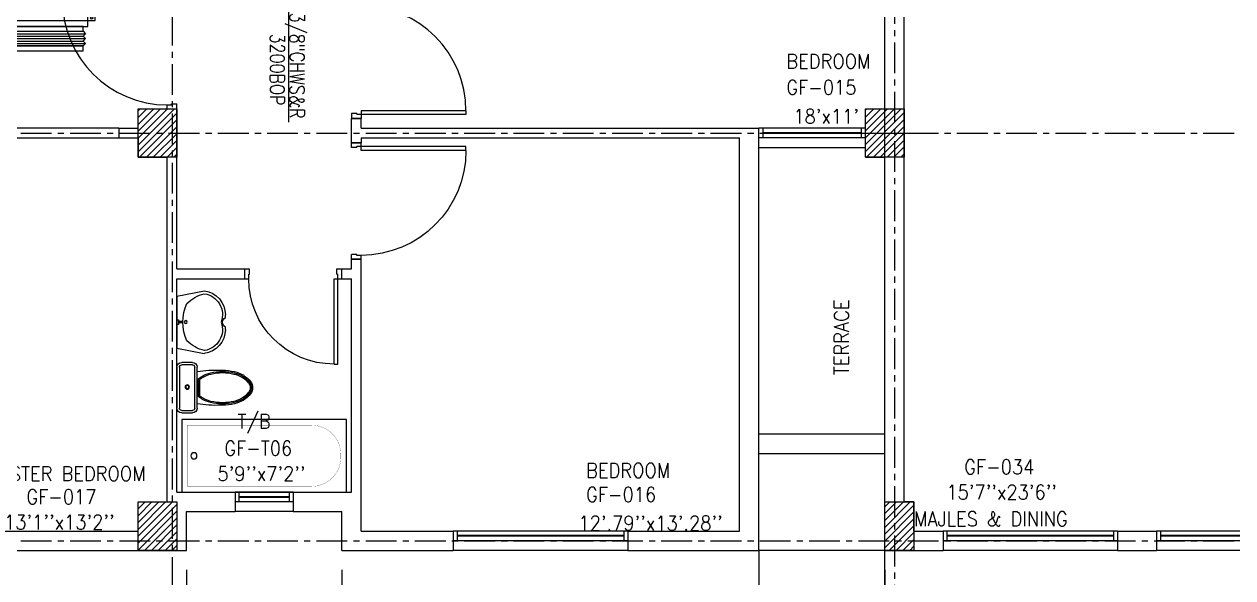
# Model space of a CAD drawing. Header units: millimetres. Extents: x -1288794 to 2153086, y -2701644 to -1428868.
# Drawn here: x 1615023 to 1627486, y -1509550 to -1503847 of the extents above; entities that cross this region are included whole.
import ezdxf

# ---------------------------------------------------------------- set-up
doc = ezdxf.new("R2010")
doc.units = ezdxf.units.MM
doc.header["$LTSCALE"] = 100
doc.header["$PDMODE"] = 34
doc.linetypes.add('CENTER', pattern=[50.8, 31.75, -6.35, 6.35, -6.35])
doc.linetypes.add('DASHED2', pattern=[9.525, 6.35, -3.175])
for name, color, linetype in [('A-ANNO-DIMS', 1, 'Continuous'), ('A-ANNO-TEXT', 8, 'Continuous'), ('A-DOOR', 4, 'Continuous'), ('A-FLOR-OVHD', 4, 'DASHED2'), ('A-FLOR-PFIX', 8, 'Continuous'), ('A-FLOR-SPCL', 8, 'Continuous'), ('A-GLAZ', 5, 'Continuous'), ('A-GRID', 253, 'CENTER'), ('A-WALL-FULL', 8, 'Continuous'), ('AC-CHILLED WATER TEXT', 41, 'Continuous'), ('AC-HLTEXT', 100, 'Continuous'), ('FCU-AC', 160, 'Continuous'), ('S-COL- HACT.', 9, 'Continuous'), ('S-COL.', 8, 'Continuous')]:
    doc.layers.add(name, color=color, linetype=linetype)
doc.styles.add('ROMANS', font='romans.shx', dxfattribs={"width": 0.8})
doc.styles.add('SIMPLEX', font='simplex.shx', dxfattribs={"width": 0.8})
doc.dimstyles.new('100 of DIM2', dxfattribs={"dimscale": 0, "dimtxt": 200, "dimasz": 150, "dimexe": 75, "dimexo": 200, "dimgap": 75, "dimtad": 1, "dimdec": 0, "dimrnd": 5, "dimzin": 0, "dimdsep": 46, "dimtxsty": 'ROMANS', "dimblk": 'ARCHTICK', "dimcen": 100, "dimclrd": 94, "dimclre": 94, "dimclrt": 2, "dimadec": 0, "dimazin": 0, "dimtfac": 1, "dimtdec": 0, "dimtofl": 0, "dimtmove": 2, "dimatfit": 3, "dimldrblk": 'OPEN90', "dimfxl": 75, "dimtolj": 1, "dimtzin": 0, "dimarcsym": 0})
pattern_1 = [(45, (2733053.36, -1109556.65), (-35.355339, 35.355339), [])]

# ---------------------------------------------------------------- blocks, each defined once
blk = doc.blocks.new('W-180')
for p, q in [((1800, 100), (0, 100)), ((1800, 0), (0, 0)), ((40, 0), (40, 100)), ((1760, 100), (1760, 0))]:
    blk.add_line(p, q)
at = {"linetype": 'Continuous'}
for p, q in [((1760, 53), (40, 53)), ((1760, 47), (40, 47))]:
    blk.add_line(p, q, dxfattribs=at)
blk = doc.blocks.new('D-100-R1')
for p, q in [((-80, 980), (-80, 100)), ((-80, 980), (-40, 980)), ((-40, 980), (-40, 55)), ((-1000, 100), (-1000, 0)), ((-1000, 100), (-960, 100)), ((-960, 100), (-960, 55)), ((-960, 55), (-950, 55)), ((-950, 55), (-950, 0)), ((-80, 100), (0, 100)), ((-50, 55), (-50, 0)), ((-50, 55), (-40, 55)), ((-50, 0), (0, 0)), ((0, 100), (0, 0)), ((-1000, 0), (-950, 0))]:
    blk.add_line(p, q)
at = {"linetype": 'Continuous'}
blk.add_arc((-80, 100), 880, 90, 180, dxfattribs=at)
blk = doc.blocks.new('D-120-R1')
for p, q in [((-80, 1180), (-40, 1180)), ((-80, 1180), (-80, 100)), ((-40, 1180), (-40, 55)), ((-1200, 100), (-1160, 100)), ((-1200, 100), (-1200, 0)), ((-1160, 100), (-1160, 55)), ((-1160, 55), (-1150, 55)), ((-1150, 55), (-1150, 0)), ((-80, 100), (0, 100)), ((-50, 55), (-40, 55)), ((-50, 55), (-50, 0)), ((-50, 0), (0, 0)), ((0, 100), (0, 0)), ((-1200, 0), (-1150, 0))]:
    blk.add_line(p, q)
at = {"linetype": 'Continuous'}
blk.add_arc((-80, 100), 1080, 90, 180, dxfattribs=at)
blk = doc.blocks.new('WC-1')
for p, q in [((-210, 0), (210, 0)), ((-260, -160), (-260, -50)), ((-235, -160), (-235, -50)), ((-210, -25), (210, -25)), ((235, -50), (235, -160)), ((260, -50), (260, -160)), ((210, -185), (-210, -185)), ((210, -210), (-210, -210)), ((91, -223), (-91, -223)), ((86, -235), (-86, -235))]:
    blk.add_line(p, q)
for radius in [22.1, 17.1]:
    blk.add_circle((-6, -107), radius)
for centre, radius, start, end in [((-210, -50), 50, 90, 180), ((-210, -50), 25, 90, 180), ((210, -50), 50, 360, 90), ((210, -50), 25, 360, 90), ((-210, -160), 50, 180, 270), ((-210, -160), 25, 180, 270), ((722, -383), 904, 168.9529, 184.0632), ((69, -365), 214, 138.4152, 149.8586), ((69, -365), 201, 139.9943, 149.8586), ((-69, -365), 201, 30.1414, 40.0057), ((-69, -365), 214, 30.1414, 41.5848), ((210, -160), 25, 270, 360), ((210, -160), 50, 270, 360), ((352, -470), 520, 166.4766, 180), ((352, -470), 507, 166.4766, 180), ((178, -428), 341, 149.8586, 166.4766), ((178, -428), 328, 149.8586, 166.4766), ((-178, -428), 328, 13.5234, 30.1414), ((-178, -428), 341, 13.5234, 30.1414), ((-352, -470), 507, 360, 13.5234), ((-352, -470), 520, 360, 13.5234), ((352, -470), 532, 177.5541, 180), ((352, -470), 532, 180, 193.5234), ((352, -470), 520, 180, 193.5234), ((352, -470), 507, 180, 193.5234), ((-352, -470), 507, 346.4766, 360), ((-352, -470), 520, 346.4766, 360), ((-352, -470), 532, 346.4766, 360), ((-352, -470), 532, 360, 2.4459), ((178, -512), 353, 193.5234, 210.1414), ((178, -512), 341, 193.5234, 210.1414), ((178, -512), 328, 193.5234, 210.1414), ((-178, -512), 328, 329.8586, 346.4766), ((-178, -512), 341, 329.8586, 346.4766), ((-178, -512), 353, 329.8586, 346.4766), ((69, -575), 226, 210.1414, 234.4972), ((69, -575), 214, 210.1414, 234.4972), ((69, -575), 201, 210.1414, 234.4972), ((0, -672), 83.4, 234.4972, 270), ((0, -672), 83.4, 270, 305.5028), ((-69, -575), 201, 305.5028, 329.8586), ((-69, -575), 214, 305.5028, 329.8586), ((-69, -575), 226, 305.5028, 329.8586), ((0, -672), 108, 234.4972, 270), ((0, -672), 95.9, 234.4972, 270), ((0, -672), 95.9, 270, 305.5028), ((0, -672), 108, 270, 305.5028)]:
    blk.add_arc(centre, radius, start, end)
at = {"linetype": 'Continuous', "ltscale": 50}
blk.add_arc((-722, -383), 904, 355.9368, 11.0471, dxfattribs=at)
blk = doc.blocks.new('LAV-4')
for p, q in [((-266, 0), (-322, -283)), ((-266, 0), (268, 0)), ((268, 0), (324, -280)), ((-48, -500), (-75, -500)), ((75, -500), (50, -500))]:
    blk.add_line(p, q)
for points in [[(-25, 0), (-25, -18), (25, -18), (25, 0)], [(-9, -20), (-9, -57), (8, -57), (8, -20)]]:
    blk.add_lwpolyline(points, close=True)
blk.add_circle((0, -91), 15.4)
for centre, radius, start, end in [((74, -366), 375, 135.3333, 167.1432), ((0, -539), 477, 66.1261, 113.874), ((-74, -366), 375, 12.5199, 44.6667), ((-75, -250), 250, 187.6784, 270), ((-75, -250), 220, 188.5814, 289.9523), ((75, -250), 220, 250.0878, 350.8515), ((75, -250), 250, 270, 353.0121), ((1, -527), 55.9, 28.7827, 151.2173), ((50, -499), 0, 238.1883, 0)]:
    blk.add_arc(centre, radius, start, end)
blk = doc.blocks.new('W-60')
for p, q in [((600, 100), (0, 100)), ((600, 0), (0, 0)), ((40, 0), (40, 100)), ((560, 100), (560, 0))]:
    blk.add_line(p, q)
at = {"linetype": 'Continuous'}
for p, q in [((560, 53), (40, 53)), ((560, 47), (40, 47))]:
    blk.add_line(p, q, dxfattribs=at)
blk = doc.blocks.new('BT-2')
blk.add_lwpolyline([(0, 750), (1700, 750), (1700, 0), (0, 0)], close=True)
at = {"const_width": 2}
blk.add_lwpolyline([(60, 690), (1340, 690, -0.414214), (1640, 390), (1640, 360, -0.414214), (1340, 60), (60, 60)], format="xyb", close=True, dxfattribs=at)
blk.add_circle((125, 375), 31.9)
blk = doc.blocks.new('_ArchTick')
at = {"color": 0, "linetype": 'ByBlock', "const_width": 0.15}
blk.add_lwpolyline([(-0.5, -0.5), (0.5, 0.5)], dxfattribs=at)
blk = doc.blocks.new('*D637')
at = {"layer": 'A-ANNO-DIMS', "color": 94, "linetype": 'Continuous', "lineweight": -2, "ltscale": 3, "transparency": 16777216}
for p, q in [((1623898, -1509469), (1623898, -1512083)), ((1636698, -1509469), (1636698, -1512083)), ((1636698, -1512008), (1623898, -1512008))]:
    blk.add_line(p, q, dxfattribs=at)
at = {"layer": 'Defpoints', "color": 0, "linetype": 'Continuous', "ltscale": 3, "transparency": 16777216}
for p in [(1623898, -1509269), (1636698, -1509269), (1623898, -1512008)]:
    blk.add_point(p, dxfattribs=at)
at = {"layer": 'A-ANNO-DIMS', "color": 94, "linetype": 'Continuous', "lineweight": -2, "ltscale": 3, "transparency": 16777216, "xscale": 150, "yscale": 150, "zscale": 150, "rotation": 180}
blk.add_blockref('_ArchTick', (1623898, -1512008), dxfattribs=at)
at = {"layer": 'A-ANNO-DIMS', "color": 94, "linetype": 'Continuous', "lineweight": -2, "ltscale": 3, "transparency": 16777216, "xscale": 150, "yscale": 150, "zscale": 150}
blk.add_blockref('_ArchTick', (1636698, -1512008), dxfattribs=at)
at = {"layer": 'A-ANNO-DIMS', "color": 2, "linetype": 'Continuous', "ltscale": 3, "transparency": 16777216, "insert": (1630298, -1511833), "char_height": 200, "attachment_point": 5, "style": 'ROMANS'}
blk.add_mtext('\\A1;12800', dxfattribs=at)
blk = doc.blocks.new('_Open90')
at = {"color": 0, "linetype": 'ByBlock', "lineweight": -2}
for p, q in [((0, 0), (-1, 0)), ((-0.5, 0.5), (0, 0)), ((0, 0), (-0.5, -0.5))]:
    blk.add_line(p, q, dxfattribs=at)
blk = doc.blocks.new('*D638')
at = {"layer": 'A-ANNO-DIMS', "color": 94, "linetype": 'Continuous', "lineweight": -2, "ltscale": 3, "transparency": 16777216}
for p, q in [((1622598, -1509469), (1622598, -1512083)), ((1623898, -1509469), (1623898, -1512083)), ((1623898, -1512008), (1622598, -1512008))]:
    blk.add_line(p, q, dxfattribs=at)
at = {"layer": 'Defpoints', "color": 0, "linetype": 'Continuous', "ltscale": 3, "transparency": 16777216}
for p in [(1622598, -1509269), (1623898, -1509269), (1622598, -1512008)]:
    blk.add_point(p, dxfattribs=at)
at = {"layer": 'A-ANNO-DIMS', "color": 94, "linetype": 'Continuous', "lineweight": -2, "ltscale": 3, "transparency": 16777216, "xscale": 150, "yscale": 150, "zscale": 150, "rotation": 180}
blk.add_blockref('_ArchTick', (1622598, -1512008), dxfattribs=at)
at = {"layer": 'A-ANNO-DIMS', "color": 94, "linetype": 'Continuous', "lineweight": -2, "ltscale": 3, "transparency": 16777216, "xscale": 150, "yscale": 150, "zscale": 150}
blk.add_blockref('_ArchTick', (1623898, -1512008), dxfattribs=at)
at = {"layer": 'A-ANNO-DIMS', "color": 2, "linetype": 'Continuous', "ltscale": 3, "transparency": 16777216, "insert": (1623248, -1511833), "char_height": 200, "attachment_point": 5, "style": 'ROMANS'}
blk.add_mtext('\\A1;1300', dxfattribs=at)
blk = doc.blocks.new('*D639')
at = {"layer": 'A-ANNO-DIMS', "color": 94, "linetype": 'Continuous', "lineweight": -2, "ltscale": 3, "transparency": 16777216}
for p, q in [((1618298, -1509469), (1618298, -1512083)), ((1622598, -1509469), (1622598, -1512083)), ((1622598, -1512008), (1618298, -1512008))]:
    blk.add_line(p, q, dxfattribs=at)
at = {"layer": 'Defpoints', "color": 0, "linetype": 'Continuous', "ltscale": 3, "transparency": 16777216}
for p in [(1618298, -1509269), (1622598, -1509269), (1618298, -1512008)]:
    blk.add_point(p, dxfattribs=at)
at = {"layer": 'A-ANNO-DIMS', "color": 94, "linetype": 'Continuous', "lineweight": -2, "ltscale": 3, "transparency": 16777216, "xscale": 150, "yscale": 150, "zscale": 150, "rotation": 180}
blk.add_blockref('_ArchTick', (1618298, -1512008), dxfattribs=at)
at = {"layer": 'A-ANNO-DIMS', "color": 94, "linetype": 'Continuous', "lineweight": -2, "ltscale": 3, "transparency": 16777216, "xscale": 150, "yscale": 150, "zscale": 150}
blk.add_blockref('_ArchTick', (1622598, -1512008), dxfattribs=at)
at = {"layer": 'A-ANNO-DIMS', "color": 2, "linetype": 'Continuous', "ltscale": 3, "transparency": 16777216, "insert": (1620448, -1511833), "char_height": 200, "attachment_point": 5, "style": 'ROMANS'}
blk.add_mtext('\\A1;4300', dxfattribs=at)
blk = doc.blocks.new('*D640')
at = {"layer": 'A-ANNO-DIMS', "color": 94, "linetype": 'Continuous', "lineweight": -2, "ltscale": 3, "transparency": 16777216}
for p, q in [((1616698, -1509469), (1616698, -1512083)), ((1618298, -1509469), (1618298, -1512083)), ((1618298, -1512008), (1616698, -1512008))]:
    blk.add_line(p, q, dxfattribs=at)
at = {"layer": 'Defpoints', "color": 0, "linetype": 'Continuous', "ltscale": 3, "transparency": 16777216}
for p in [(1616698, -1509269), (1618298, -1509269), (1616698, -1512008)]:
    blk.add_point(p, dxfattribs=at)
at = {"layer": 'A-ANNO-DIMS', "color": 94, "linetype": 'Continuous', "lineweight": -2, "ltscale": 3, "transparency": 16777216, "xscale": 150, "yscale": 150, "zscale": 150, "rotation": 180}
blk.add_blockref('_ArchTick', (1616698, -1512008), dxfattribs=at)
at = {"layer": 'A-ANNO-DIMS', "color": 94, "linetype": 'Continuous', "lineweight": -2, "ltscale": 3, "transparency": 16777216, "xscale": 150, "yscale": 150, "zscale": 150}
blk.add_blockref('_ArchTick', (1618298, -1512008), dxfattribs=at)
at = {"layer": 'A-ANNO-DIMS', "color": 2, "linetype": 'Continuous', "ltscale": 3, "transparency": 16777216, "insert": (1617498, -1511833), "char_height": 200, "attachment_point": 5, "style": 'ROMANS'}
blk.add_mtext('\\A1;1600', dxfattribs=at)
blk = doc.blocks.new('*D641')
at = {"layer": 'A-ANNO-DIMS', "color": 94, "linetype": 'Continuous', "lineweight": -2, "ltscale": 3, "transparency": 16777216}
for p, q in [((1612298, -1509469), (1612298, -1512083)), ((1616698, -1509469), (1616698, -1512083)), ((1616698, -1512008), (1612298, -1512008))]:
    blk.add_line(p, q, dxfattribs=at)
at = {"layer": 'Defpoints', "color": 0, "linetype": 'Continuous', "ltscale": 3, "transparency": 16777216}
for p in [(1612298, -1509269), (1616698, -1509269), (1612298, -1512008)]:
    blk.add_point(p, dxfattribs=at)
at = {"layer": 'A-ANNO-DIMS', "color": 94, "linetype": 'Continuous', "lineweight": -2, "ltscale": 3, "transparency": 16777216, "xscale": 150, "yscale": 150, "zscale": 150, "rotation": 180}
blk.add_blockref('_ArchTick', (1612298, -1512008), dxfattribs=at)
at = {"layer": 'A-ANNO-DIMS', "color": 94, "linetype": 'Continuous', "lineweight": -2, "ltscale": 3, "transparency": 16777216, "xscale": 150, "yscale": 150, "zscale": 150}
blk.add_blockref('_ArchTick', (1616698, -1512008), dxfattribs=at)
at = {"layer": 'A-ANNO-DIMS', "color": 2, "linetype": 'Continuous', "ltscale": 3, "transparency": 16777216, "insert": (1614498, -1511833), "char_height": 200, "attachment_point": 5, "style": 'ROMANS'}
blk.add_mtext('\\A1;4400', dxfattribs=at)
blk = doc.blocks.new('fcu 2 tr')
h = blk.add_hatch()
h.set_pattern_fill('NET', color=3)
h.paths.add_polyline_path([(80954, -1588493), (79654, -1588493), (79654, -1588543), (80954, -1588543)])
at = {"layer": 'FCU-AC'}
for p, q in [((79654, -1587780), (79629, -1587805)), ((80979, -1587805), (79629, -1587805)), ((79654, -1587830), (79629, -1587805)), ((80954, -1587780), (79654, -1587780)), ((80954, -1587780), (80979, -1587805)), ((80954, -1587830), (80979, -1587805)), ((79654, -1587830), (79629, -1587855)), ((80979, -1587855), (79629, -1587855)), ((79654, -1587880), (79629, -1587855)), ((79654, -1587880), (79629, -1587905)), ((80979, -1587905), (79629, -1587905)), ((79654, -1587930), (79629, -1587905)), ((80954, -1587830), (79654, -1587830)), ((80954, -1587830), (79654, -1587830)), ((80954, -1587880), (79654, -1587880)), ((80954, -1587880), (79654, -1587880)), ((80954, -1587830), (80979, -1587855)), ((80954, -1587880), (80979, -1587855)), ((80954, -1587880), (80979, -1587905)), ((80954, -1587930), (80979, -1587905))]:
    blk.add_line(p, q, dxfattribs=at)
at = {"layer": 'FCU-AC', "color": 1}
for p, q in [((80954, -1587730), (79654, -1587730)), ((79654, -1587730), (79654, -1587780)), ((79654, -1587780), (80954, -1587780)), ((80954, -1587780), (80954, -1587730)), ((80954, -1587930), (79654, -1587930)), ((79654, -1587930), (79654, -1587980)), ((80954, -1587980), (80954, -1587930)), ((79654, -1587980), (80954, -1587980))]:
    blk.add_line(p, q, dxfattribs=at)
at = {"layer": 'FCU-AC', "color": 6}
for points in [[(79529, -1588093), (81079, -1588093), (81079, -1588043), (79529, -1588043)], [(79529, -1588393), (81079, -1588393), (81079, -1588343), (79529, -1588343)]]:
    blk.add_lwpolyline(points, close=True, dxfattribs=at)
at = {"layer": 'FCU-AC'}
blk.add_lwpolyline([(79604, -1588493), (81004, -1588493), (81004, -1587980), (79604, -1587980)], close=True, dxfattribs=at)
at = {"layer": 'FCU-AC', "color": 3}
blk.add_lwpolyline([(79654, -1588543), (80954, -1588543), (80954, -1588493), (79654, -1588493)], close=True, dxfattribs=at)
at = {"layer": 'FCU-AC', "color": 6}
for centre in [(79566, -1588068), (81041, -1588068), (79566, -1588368), (81041, -1588368)]:
    blk.add_circle(centre, 12.5, dxfattribs=at)

msp = doc.modelspace()

# ---------------------------------------------------------------- hatches: boundary and pattern name
at = {"layer": 'S-COL- HACT.', "linetype": 'Continuous', "ltscale": 3}
h = msp.add_hatch(dxfattribs=at)
h.set_pattern_fill('ANSI31', color=256, scale=400, style=0)
h.set_pattern_definition(pattern_1)
h.paths.add_polyline_path([(1616598.2, -1504718.6), (1616598.2, -1505218.6), (1616198.2, -1505218.6), (1616198.2, -1504718.6)])
h = msp.add_hatch(dxfattribs=at)
h.set_pattern_fill('ANSI31', color=256, scale=400, style=0)
h.set_pattern_definition(pattern_1)
h.paths.add_polyline_path([(1624098.2, -1504718.6), (1624098.2, -1505218.6), (1623698.2, -1505218.6), (1623698.2, -1504718.6)])
h = msp.add_hatch(dxfattribs=at)
h.set_pattern_fill('ANSI31', color=256, scale=400, style=0)
h.set_pattern_definition(pattern_1)
h.paths.add_polyline_path([(1616598.2, -1508768.6), (1616598.2, -1509268.6), (1616198.2, -1509268.6), (1616198.2, -1508768.6)])
h = msp.add_hatch(dxfattribs=at)
h.set_pattern_fill('ANSI31', color=256, scale=400, style=0)
h.set_pattern_definition([(45, (1853593.363, -1509993.415), (-35.355339, 35.355339), [])])
h.paths.add_polyline_path([(1624198.2, -1508768.6), (1624198.2, -1509268.6), (1623898.2, -1509268.6), (1623898.2, -1508768.6)])

# ---------------------------------------------------------------- linework, layer by layer
at = {"layer": 'A-FLOR-OVHD', "linetype": 'Continuous', "ltscale": 3}
for p, q in [((1615998.2, -1504918.6), (1614098.2, -1504918.6)), ((1614098.2, -1505018.6), (1615998.2, -1505018.6))]:
    msp.add_line(p, q, dxfattribs=at)
at = {"layer": 'A-FLOR-OVHD', "ltscale": 3}
msp.add_lwpolyline([(1636698.2, -1509268.6), (1636698.2, -1510568.6), (1623898.2, -1510568.6), (1623898.2, -1509268.6), (1622598.2, -1509268.6), (1622598.2, -1510568.6), (1618298.2, -1510568.6), (1618298.2, -1510168.6), (1616698.2, -1510168.6), (1616698.2, -1510568.6), (1609698.2, -1510568.6), (1609698.2, -1500918.6), (1608698.2, -1500918.6), (1608698.2, -1496418.6)], dxfattribs=at)
msp.add_lwpolyline([(1636698.2, -1509268.6), (1636698.2, -1510568.6), (1623898.2, -1510568.6), (1623898.2, -1509268.6), (1622598.2, -1509268.6), (1622598.2, -1510568.6), (1618298.2, -1510568.6), (1618298.2, -1510168.6), (1616698.2, -1510168.6), (1616698.2, -1510568.6), (1609698.2, -1510568.6), (1609698.2, -1500918.6), (1608698.2, -1500918.6), (1608698.2, -1496418.6)], dxfattribs=at)
at = {"layer": 'A-FLOR-SPCL', "ltscale": 3}
for p, q in [((1622598.2, -1508068.6), (1623898.2, -1508068.6)), ((1622598.2, -1508268.6), (1623898.2, -1508268.6))]:
    msp.add_line(p, q, dxfattribs=at)
at = {"layer": 'A-GLAZ'}
for p, q in [((1623698.2, -1504918.6), (1622598.2, -1504918.6)), ((1622638.2, -1504918.6), (1622638.2, -1505018.6)), ((1623658.2, -1505018.6), (1623658.2, -1504918.6)), ((1623698.2, -1505018.6), (1622598.2, -1505018.6))]:
    msp.add_line(p, q, dxfattribs=at)
at = {"layer": 'A-GLAZ', "linetype": 'Continuous'}
for p, q in [((1623658.2, -1504965.6), (1622638.2, -1504965.6)), ((1623658.2, -1504971.6), (1622638.2, -1504971.6))]:
    msp.add_line(p, q, dxfattribs=at)
at = {"layer": 'A-GLAZ', "ltscale": 3}
for p, q in [((1622598.2, -1505118.6), (1623698.2, -1505118.6)), ((1617798.2, -1508868.6), (1617198.2, -1508868.6)), ((1621248.2, -1509268.6), (1619448.2, -1509268.6)), ((1626298.2, -1509268.6), (1624498.2, -1509268.6)), ((1628498.2, -1509268.6), (1626698.2, -1509268.6))]:
    msp.add_line(p, q, dxfattribs=at)
at = {"layer": 'A-GRID', "ltscale": 0.1}
for p, q in [((1616548.2, -1465142.6), (1616548.2, -1513277)), ((1623998.2, -1466442.6), (1623998.2, -1514577)), ((1599241, -1504968.6), (1642780.6, -1504968.6)), ((1599241, -1509168.6), (1642780.6, -1509168.6))]:
    msp.add_line(p, q, dxfattribs=at)
at = {"layer": 'A-WALL-FULL', "ltscale": 3}
for p, q in [((1623898.2, -1504718.6), (1623898.2, -1501618.6)), ((1624098.2, -1508768.6), (1624098.2, -1501868.6)), ((1616498.2, -1504718.6), (1616598.2, -1504718.6)), ((1616598.2, -1506368.6), (1616598.2, -1504718.6)), ((1618398.2, -1504818.6), (1618498.2, -1504818.6)), ((1618398.2, -1505068.6), (1618398.2, -1504818.6)), ((1618498.2, -1504918.6), (1618498.2, -1504818.6)), ((1623698.2, -1504718.6), (1623898.2, -1504718.6)), ((1623698.2, -1505218.6), (1623698.2, -1504718.6)), ((1615998.2, -1504918.6), (1616198.2, -1504918.6)), ((1615998.2, -1504918.6), (1615998.2, -1505018.6)), ((1618498.2, -1504918.6), (1622598.2, -1504918.6)), ((1622598.2, -1505118.6), (1622598.2, -1504918.6)), ((1615998.2, -1505018.6), (1616198.2, -1505018.6)), ((1618398.2, -1505068.6), (1618498.2, -1505068.6)), ((1618498.2, -1505018.6), (1622398.2, -1505018.6)), ((1618498.2, -1505018.6), (1618498.2, -1505068.6)), ((1622398.2, -1509068.6), (1622398.2, -1505018.6)), ((1622598.2, -1505118.6), (1622598.2, -1505118.6)), ((1622598.2, -1509268.6), (1622598.2, -1505118.6)), ((1616498.2, -1508768.6), (1616498.2, -1505218.6)), ((1623698.2, -1505218.6), (1623898.2, -1505218.6)), ((1623898.2, -1509268.6), (1623898.2, -1505218.6)), ((1618398.2, -1506268.6), (1618498.2, -1506268.6)), ((1618398.2, -1506368.6), (1618398.2, -1506268.6)), ((1618498.2, -1509068.6), (1618498.2, -1506268.6)), ((1616598.2, -1506368.6), (1617298.2, -1506368.6)), ((1617298.2, -1506468.6), (1617298.2, -1506368.6)), ((1618298.2, -1506468.6), (1618298.2, -1506368.6)), ((1618298.2, -1506368.6), (1618398.2, -1506368.6)), ((1616598.2, -1506468.6), (1617298.2, -1506468.6)), ((1616598.2, -1508668.6), (1616598.2, -1506468.6)), ((1618298.2, -1506468.6), (1618398.2, -1506468.6)), ((1618398.2, -1508668.6), (1618398.2, -1506468.6)), ((1616598.2, -1508668.6), (1617198.2, -1508668.6)), ((1617198.2, -1508668.6), (1617198.2, -1508868.6)), ((1617798.2, -1508668.6), (1618398.2, -1508668.6)), ((1617798.2, -1508668.6), (1617798.2, -1508868.6)), ((1616698.2, -1509268.6), (1616698.2, -1508868.6)), ((1616698.2, -1508868.6), (1617198.2, -1508868.6)), ((1617798.2, -1508868.6), (1618298.2, -1508868.6)), ((1618298.2, -1509268.6), (1618298.2, -1508868.6)), ((1614498.2, -1509068.6), (1616198.2, -1509068.6)), ((1618498.2, -1509068.6), (1619448.2, -1509068.6)), ((1619448.2, -1509068.6), (1619448.2, -1509268.6)), ((1621248.2, -1509068.6), (1622398.2, -1509068.6)), ((1621248.2, -1509068.6), (1621248.2, -1509268.6)), ((1624198.2, -1509068.6), (1624498.2, -1509068.6)), ((1624498.2, -1509068.6), (1624498.2, -1509268.6)), ((1626298.2, -1509068.6), (1626698.2, -1509068.6)), ((1626298.2, -1509068.6), (1626298.2, -1509268.6)), ((1626698.2, -1509068.6), (1626698.2, -1509268.6)), ((1614498.2, -1509268.6), (1616698.2, -1509268.6)), ((1618298.2, -1509268.6), (1619448.2, -1509268.6)), ((1621248.2, -1509268.6), (1622598.2, -1509268.6)), ((1623898.2, -1509268.6), (1624498.2, -1509268.6)), ((1626298.2, -1509268.6), (1626698.2, -1509268.6))]:
    msp.add_line(p, q, dxfattribs=at)
at = {"layer": 'A-WALL-FULL', "linetype": 'Continuous', "ltscale": 3}
for p, q in [((1616198.2, -1504918.6), (1616198.2, -1504718.6)), ((1616198.2, -1504718.6), (1616598.2, -1504718.6)), ((1616198.2, -1505018.6), (1616198.2, -1505218.6)), ((1616198.2, -1505218.6), (1616498.2, -1505218.6)), ((1616198.2, -1509068.6), (1616198.2, -1508768.6)), ((1616198.2, -1508768.6), (1616498.2, -1508768.6)), ((1624198.2, -1508768.6), (1624098.2, -1508768.6)), ((1624198.2, -1509068.6), (1624198.2, -1508768.6))]:
    msp.add_line(p, q, dxfattribs=at)
at = {"layer": 'AC-CHILLED WATER TEXT'}
msp.add_line((1617748.6, -1503685.4), (1617748.6, -1504857.7), dxfattribs=at)
at = {"layer": 'AC-HLTEXT'}
for p, q in [((1623898.2, -1505218.6), (1623898.2, -1504622)), ((1623698.2, -1504968.6), (1624385.4, -1504968.6))]:
    msp.add_line(p, q, dxfattribs=at)
at = {"layer": 'S-COL.', "linetype": 'Continuous', "ltscale": 3}
for points in [[(1616598.2, -1504718.6), (1616598.2, -1505218.6), (1616198.2, -1505218.6), (1616198.2, -1504718.6)], [(1616598.2, -1504718.6), (1616598.2, -1505218.6), (1616198.2, -1505218.6), (1616198.2, -1504718.6)], [(1616598.2, -1504718.6), (1616598.2, -1505218.6), (1616198.2, -1505218.6), (1616198.2, -1504718.6)], [(1624098.2, -1504718.6), (1624098.2, -1505218.6), (1623698.2, -1505218.6), (1623698.2, -1504718.6)], [(1624098.2, -1504718.6), (1624098.2, -1505218.6), (1623698.2, -1505218.6), (1623698.2, -1504718.6)], [(1624098.2, -1504718.6), (1624098.2, -1505218.6), (1623698.2, -1505218.6), (1623698.2, -1504718.6)], [(1616598.2, -1508768.6), (1616598.2, -1509268.6), (1616198.2, -1509268.6), (1616198.2, -1508768.6)], [(1623898.2, -1509268.6), (1623898.2, -1508768.6), (1624198.2, -1508768.6), (1624198.2, -1509268.6)], [(1623898.2, -1509268.6), (1623898.2, -1508768.6), (1624198.2, -1508768.6), (1624198.2, -1509268.6)], [(1623898.2, -1509268.6), (1623898.2, -1508768.6), (1624198.2, -1508768.6), (1624198.2, -1509268.6)], [(1624198.2, -1508768.6), (1624198.2, -1509268.6), (1623898.2, -1509268.6), (1623898.2, -1508768.6)]]:
    msp.add_lwpolyline(points, close=True, dxfattribs=at)

# ---------------------------------------------------------------- block references
at = {"layer": 'A-DOOR', "ltscale": 3}
for p, rotation in [((1616598.2, -1503518.6), 90), ((1618398.2, -1504818.6), 270)]:
    msp.add_blockref('D-120-R1', p, dxfattribs=dict(at, rotation=rotation))
at = {"layer": 'A-DOOR', "ltscale": 3, "xscale": -1}
for name, p, rotation in [('D-120-R1', (1618398.2, -1505068.6), 270), ('D-100-R1', (1618298.2, -1506368.6), 180)]:
    msp.add_blockref(name, p, dxfattribs=dict(at, rotation=rotation))
at = {"layer": 'A-FLOR-PFIX', "ltscale": 3, "xscale": -1}
for name, p, rotation in [('LAV-4', (1616598.2, -1506916.5), 90), ('WC-1', (1616598.2, -1507591.6), 90), ('BT-2', (1616648.2, -1507918.6), 180)]:
    msp.add_blockref(name, p, dxfattribs=dict(at, rotation=rotation))
at = {"layer": 'A-GLAZ', "ltscale": 3, "xscale": -1, "rotation": 180}
for name, p in [('W-60', (1617198.2, -1508668.6)), ('W-180', (1619448.2, -1509068.6)), ('W-180', (1624498.2, -1509068.6)), ('W-180', (1626698.2, -1509068.6))]:
    msp.add_blockref(name, p, dxfattribs=at)
at = {"layer": 'FCU-AC', "rotation": 180}
msp.add_blockref('fcu 2 tr', (1695284, -3091850.7), dxfattribs=at)

# ---------------------------------------------------------------- texts
at = {"layer": 'A-ANNO-TEXT', "style": 'ROMANS', "width": 0.9}
for s, p in [('BEDROOM', (1622882, -1504304.5)), ('GF-015', (1622882, -1504573.1)), ("18'x11'", (1622954, -1504871.5)), ('T/B', (1617222.8, -1508013.1)), ('GF-T06', (1617087.2, -1508290.7)), ('MASTER BEDROOM', (1614632.7, -1508552.8)), ("5'9''x7'2''", (1617015.9, -1508552.7)), ('BEDROOM', (1620816.9, -1508518.8)), ('GF-034', (1624716.2, -1508482.8)), ('GF-017', (1615045.9, -1508791)), ('GF-016', (1620816.9, -1508767.5)), ("15'7''x23'6''", (1624532, -1508742.5)), ("13'1''x13'2''", (1614816.1, -1509051.2)), ("12'.79''x13'.28''", (1620738.4, -1509061.7)), ('MAJLES & DINING', (1624198.2, -1509018.6))]:
    msp.add_text(s, height=150, dxfattribs=at).set_placement(p)
msp.add_text('TERRACE', height=150, rotation=90, dxfattribs=at).set_placement((1623525.1, -1507462.5))
at = {"layer": 'AC-CHILLED WATER TEXT', "style": 'SIMPLEX', "width": 0.8}
for s, p in [('3/8"CHWS&R', (1617763.6, -1503729.6)), ('3200BOP', (1617559, -1503944.9))]:
    msp.add_text(s, height=150, rotation=270, dxfattribs=at).set_placement(p)

# ---------------------------------------------------------------- dimensions: what is measured, and where the dimension line sits
at = {"layer": 'A-ANNO-DIMS', "linetype": 'Continuous', "ltscale": 3}
for base, p1, p2, picture, middle in [((1612298.2, -1512007.6), (1616698.2, -1509268.6), (1612298.2, -1509268.6), '*D641', (1614498.2, -1511832.6)), ((1616698.2, -1512007.6), (1618298.2, -1509268.6), (1616698.2, -1509268.6), '*D640', (1617498.2, -1511832.6)), ((1618298.2, -1512007.6), (1622598.2, -1509268.6), (1618298.2, -1509268.6), '*D639', (1620448.2, -1511832.6)), ((1622598.2, -1512007.6), (1623898.2, -1509268.6), (1622598.2, -1509268.6), '*D638', (1623248.2, -1511832.6)), ((1623898.2, -1512007.6), (1636698.2, -1509268.6), (1623898.2, -1509268.6), '*D637', (1630298.2, -1511832.6))]:
    dim = msp.add_linear_dim(base=base, p1=p1, p2=p2, dimstyle='100 of DIM2', override={"dimscale": 1}, dxfattribs=at)
    dim.commit()
    dim.dimension.update_dxf_attribs({"geometry": picture, "text_midpoint": middle})

doc.saveas('drawing.dxf')
